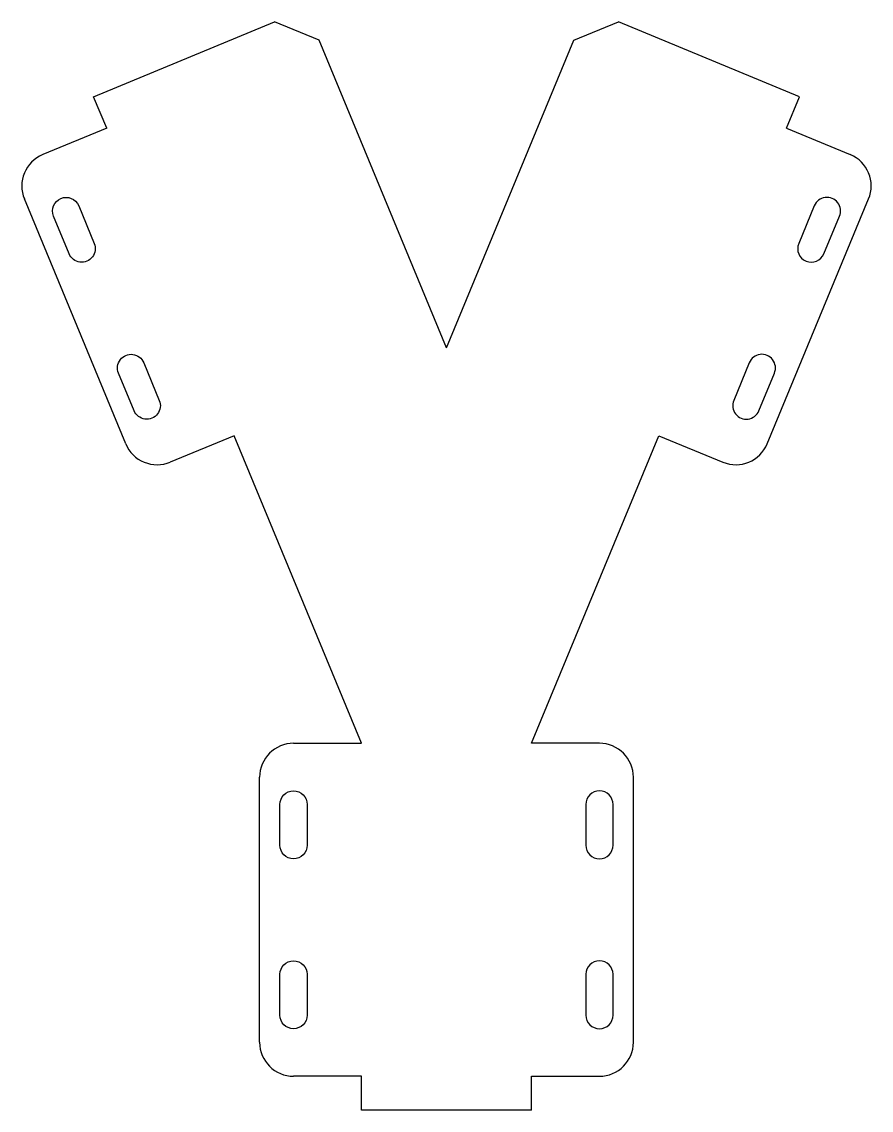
# Model space of a CAD drawing. Extents: x 1762 to 2012, y 482 to 802.
import ezdxf

# ---------------------------------------------------------------- set-up
doc = ezdxf.new("R2010")
doc.units = 0
doc.header["$MEASUREMENT"] = 0
doc.layers.get('0').update_dxf_attribs({"linetype": 'CONTINUOUS'})

msp = doc.modelspace()

# ---------------------------------------------------------------- linework, layer by layer
for p, q in [((1783.19, 780.18), (1836.45, 802.25)), ((1849.52, 796.84), (1836.45, 802.25)), ((1924.53, 796.84), (1937.59, 802.25)), ((1990.86, 780.18), (1937.59, 802.25)), ((1887.02, 706.3), (1849.52, 796.84)), ((1887.02, 706.3), (1924.53, 796.84)), ((1787.02, 770.95), (1783.19, 780.18)), ((1987.03, 770.95), (1990.86, 780.18)), ((1787.02, 770.95), (1768.21, 763.16)), ((1987.03, 770.95), (2005.83, 763.16)), ((1792.65, 678.03), (1762.8, 750.09)), ((1981.4, 678.03), (2011.25, 750.09)), ((1824.52, 680.41), (1805.71, 672.62)), ((1862.02, 589.87), (1824.52, 680.41)), ((1912.02, 589.87), (1949.53, 680.41)), ((1949.53, 680.41), (1968.33, 672.62)), ((1842.02, 589.87), (1862.02, 589.87)), ((1932.02, 589.87), (1912.02, 589.87)), ((1832.02, 501.87), (1832.02, 579.87)), ((1942.02, 501.87), (1942.02, 579.87)), ((1862.02, 491.87), (1842.02, 491.87)), ((1862.02, 481.87), (1862.02, 491.87)), ((1862.02, 481.87), (1862.02, 491.87)), ((1912.02, 481.87), (1912.02, 491.87)), ((1912.02, 491.87), (1932.02, 491.87)), ((1912.02, 481.87), (1862.02, 481.87))]:
    msp.add_line(p, q)
for points in [[(1783.37, 737, -1), (1775.98, 733.94), (1771.39, 745.03, -1), (1778.78, 748.09)], [(1990.67, 737, 1), (1998.06, 733.94), (2002.66, 745.03, 1), (1995.26, 748.09)], [(1802.51, 690.81, -1), (1795.12, 687.75), (1790.52, 698.84, -1), (1797.91, 701.9)], [(1971.54, 690.81, 1), (1978.93, 687.75), (1983.52, 698.84, 1), (1976.13, 701.9)], [(1846.02, 559.87, -1), (1838.02, 559.87), (1838.02, 571.87, -1), (1846.02, 571.87)], [(1928.02, 559.87, 1), (1936.02, 559.87), (1936.02, 571.87, 1), (1928.02, 571.87)], [(1846.02, 509.87, -1), (1838.02, 509.87), (1838.02, 521.87, -1), (1846.02, 521.87)], [(1928.02, 509.87, 1), (1936.02, 509.87), (1936.02, 521.87, 1), (1928.02, 521.87)]]:
    msp.add_lwpolyline(points, format="xyb", close=True)
for centre, start, end in [((1772.04, 753.92), 112.5, 202.5), ((2002.01, 753.92), 337.5, 67.5), ((1801.89, 681.86), 202.5, 292.5), ((1972.16, 681.86), 247.5, 337.5), ((1842.02, 579.87), 90, 180), ((1932.02, 579.87), 0, 90), ((1842.02, 501.87), 180, 270), ((1932.02, 501.87), 270, 0)]:
    msp.add_arc(centre, 10, start, end)

doc.saveas('drawing.dxf')
